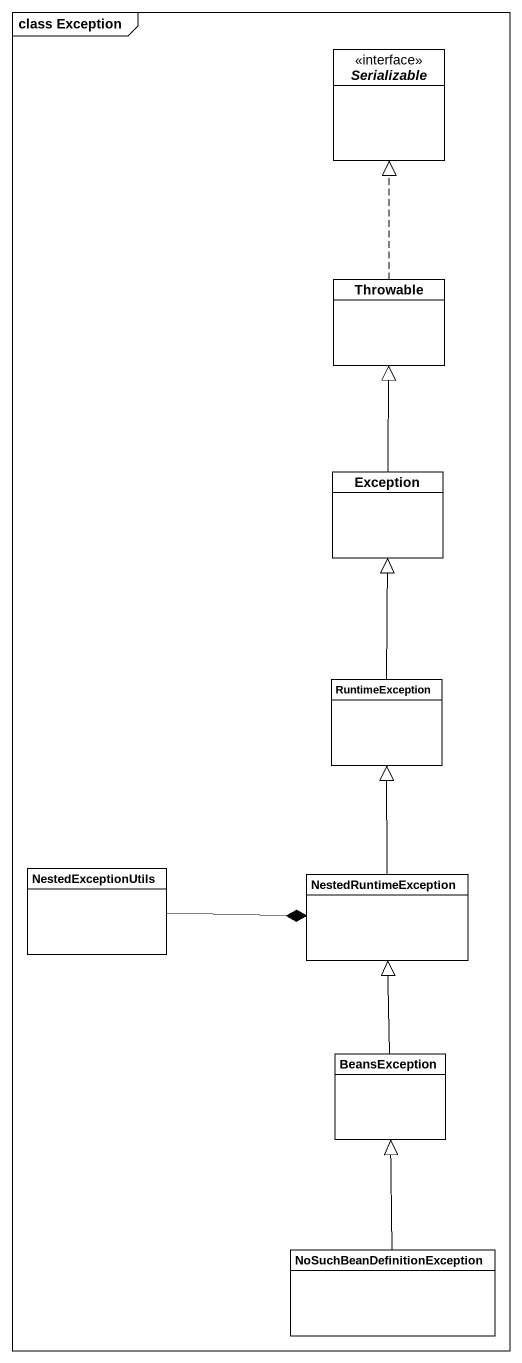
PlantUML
@startuml
mainframe class Exception
hide circle
hide empty members
interface Serializable
class Throwable
class "Exception" as Exception_
class RuntimeException
class NestedExceptionUtils
class NestedRuntimeException
class BeansException
class "NoSuchBeanDefinitionException" as NoSuchBeanDefinitionExceptio
Throwable .up.|> Serializable
Exception_ -up-|> Throwable
RuntimeException -up-|> Exception_
NestedExceptionUtils -right-* NestedRuntimeException
NestedRuntimeException -up-|> RuntimeException
BeansException -up-|> NestedRuntimeException
NoSuchBeanDefinitionExceptio -up-|> BeansException
@enduml
